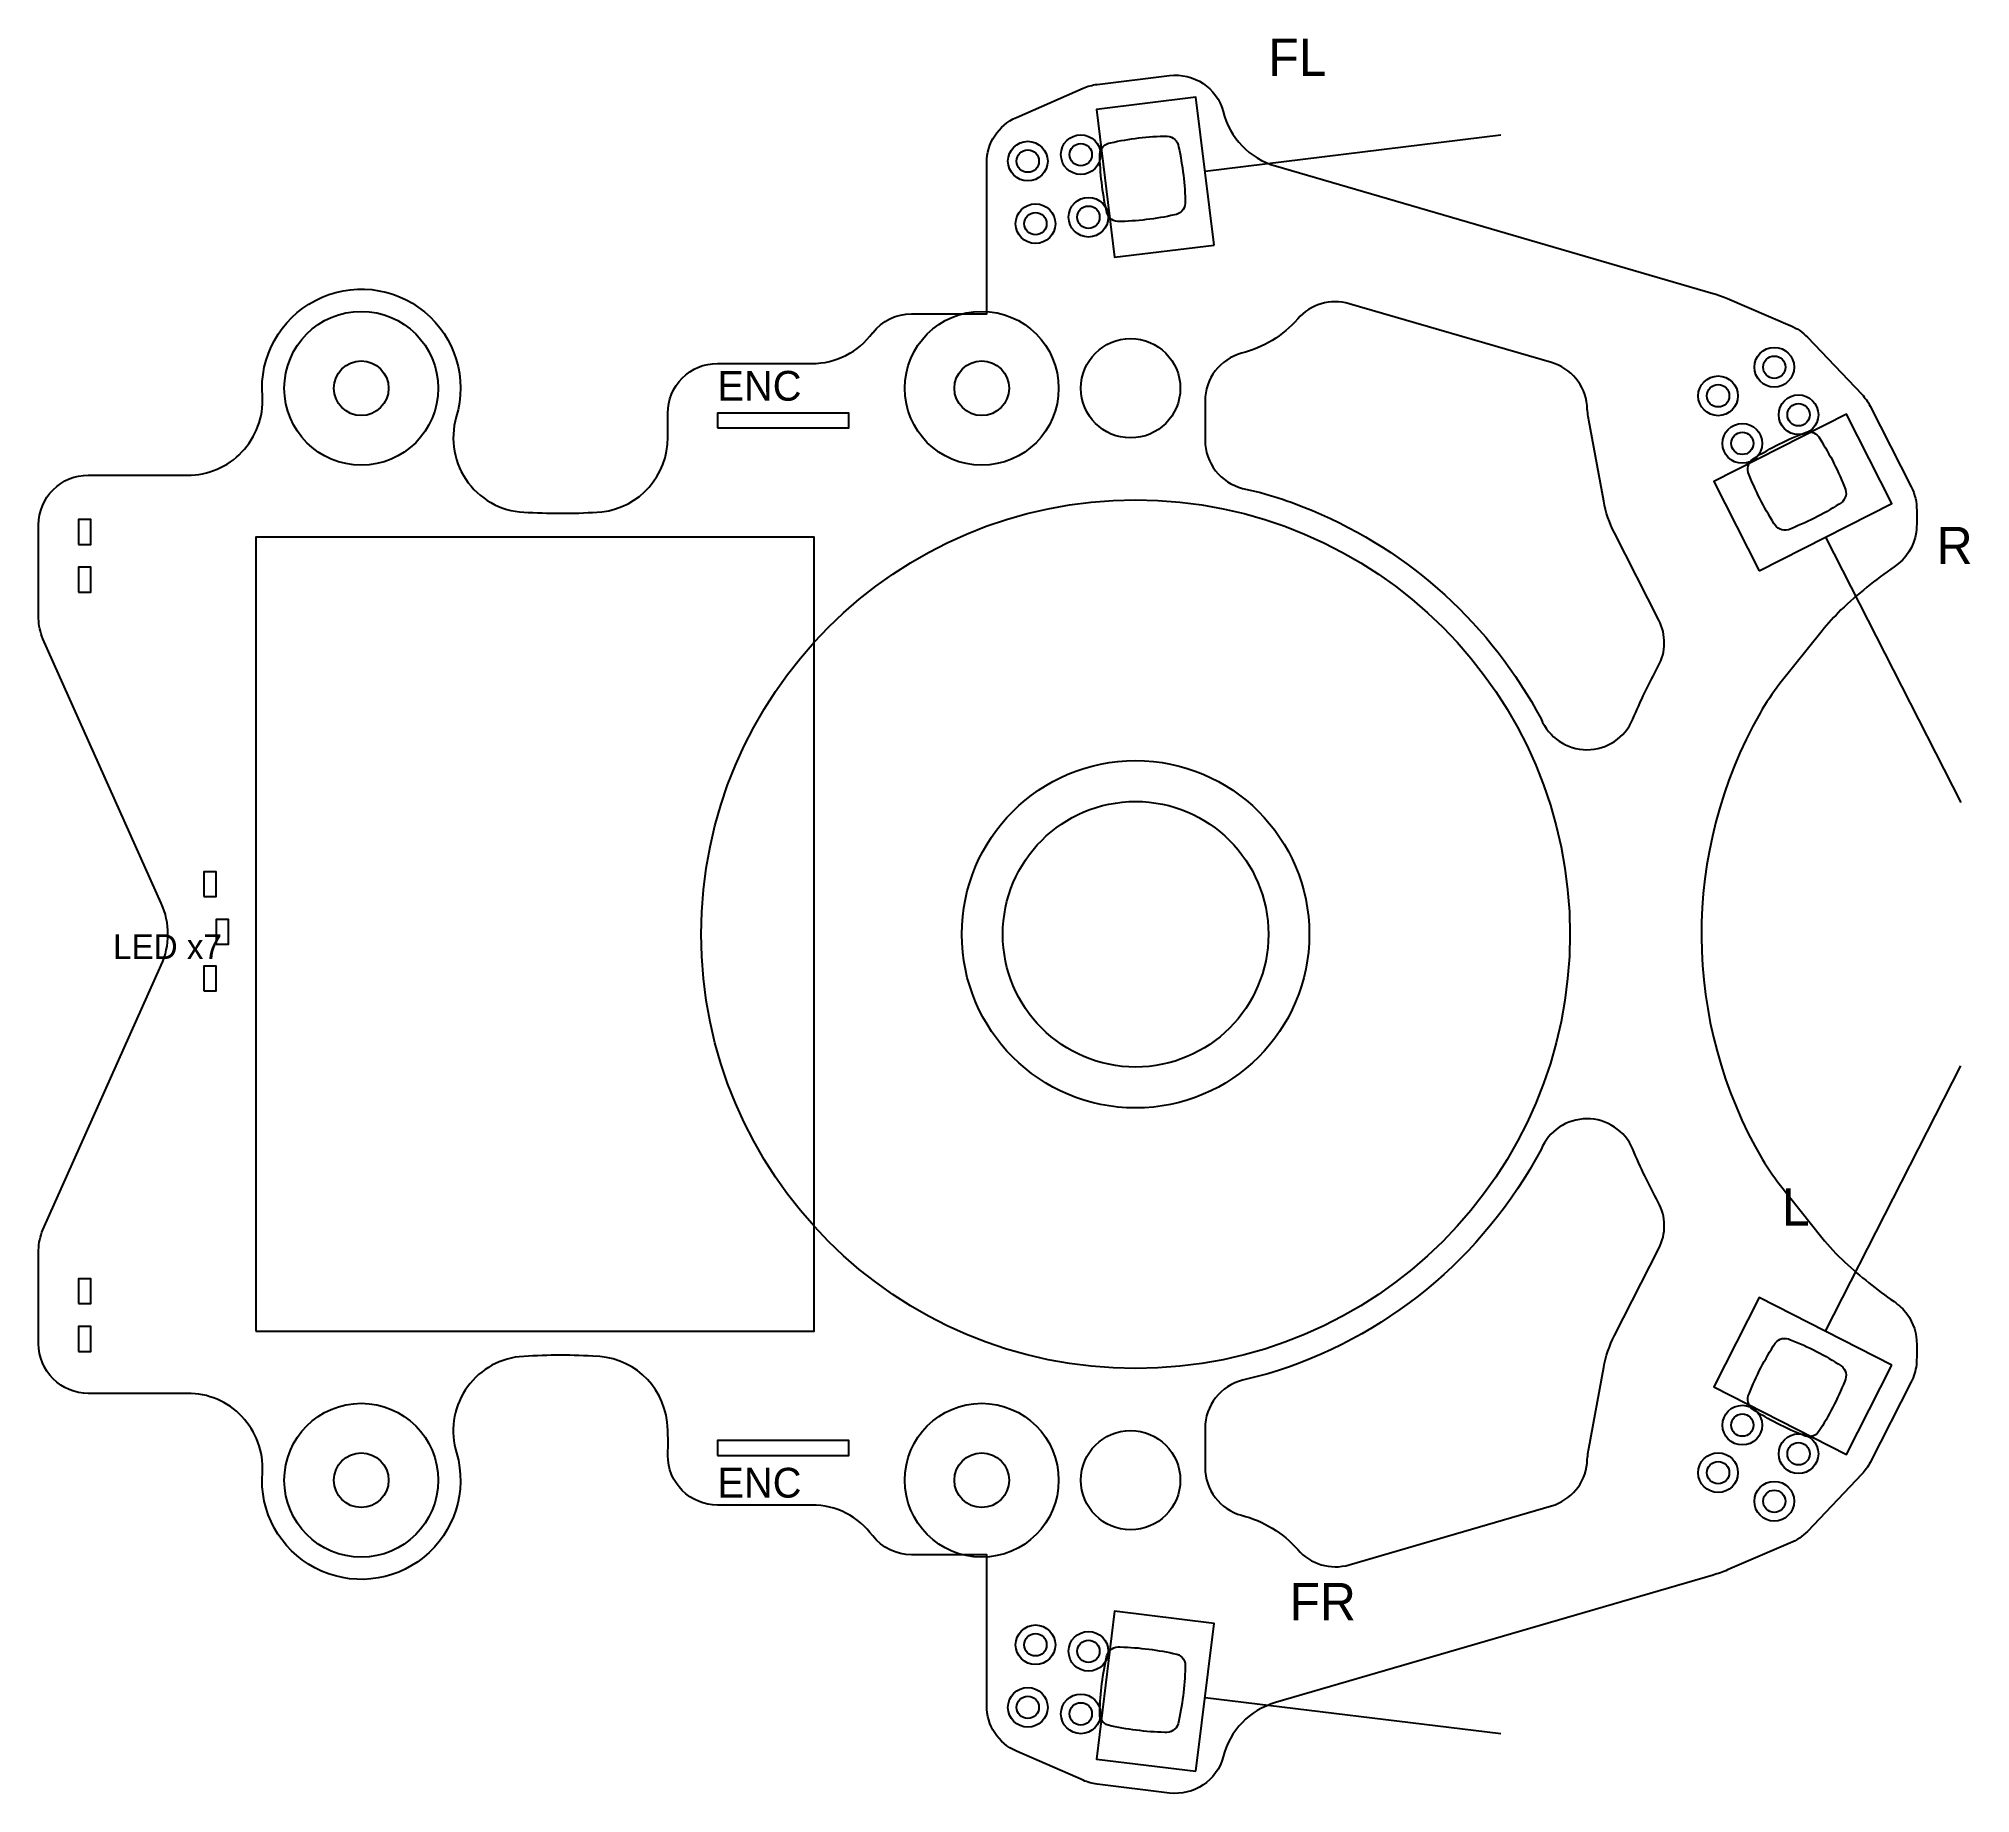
# Model space of a CAD drawing. Header units: millimetres. Extents: x -30 to 47.8, y -34.6 to 36.1.
import ezdxf

# ---------------------------------------------------------------- set-up
doc = ezdxf.new("R2010")
doc.units = ezdxf.units.MM
for name, color, linetype in [('HOLES', 1, 'Continuous'), ('OUTLINE', 7, 'Continuous'), ('REF', 8, 'Continuous')]:
    doc.layers.add(name, color=color, linetype=linetype)

msp = doc.modelspace()

# ---------------------------------------------------------------- linework, layer by layer
at = {"layer": 'HOLES'}
for centre in [(-17, 22), (8, 22), (-17, -22), (8, -22)]:
    msp.add_circle(centre, 1.1, dxfattribs=at)
at = {"layer": 'OUTLINE'}
for points in [[(19.834, 30.962), (37.47, 25.825, -0.022184), (38.054, 25.616), (40.578, 24.531), (40.588, 24.527), (40.61, 24.518, -0.101202), (41.268, 24.06), (43.462, 21.757, -0.072638), (43.796, 21.286), (45.454, 18.032, -0.123138), (45.673, 17.074, -0.04027), (45.649, 16.194, -0.21154), (44.769, 14.809, 0.038737), (42.622, 13.067, 0.020934), (41.858, 12.229), (40.159, 10.098, 0.033355), (39.361, 8.911, 0.267847), (39.459, -9.08, 0.021398), (40.132, -10.056), (41.854, -12.223, 0.033117), (42.78, -13.216, 0.035313), (44.76, -14.803, -0.079804), (45.287, -15.307, -0.160595), (45.673, -16.533, -0.028779), (45.659, -17.349, -0.089893), (45.454, -18.032), (43.796, -21.286, -0.072638), (43.462, -21.757), (41.268, -24.06, -0.103936), (40.585, -24.528), (38.053, -25.616, -0.022186), (37.469, -25.825), (19.834, -30.962, 0.270467), (17.735, -33.148, -0.37217), (15.562, -34.604), (12.648, -34.246, -0.072632), (12.09, -34.093), (9.399, -32.916, -0.298033), (8.2, -31.084), (8.2, -25), (5.173, -25, -0.228446), (3.609, -24.246, 0.241811), (1.152, -23), (-2.65, -23, -0.414214), (-4.65, -21, 0.031515), (-4.672, -19.657, 0.382854), (-7.675, -17, 0.031876), (-10.638, -17.022, 0.470839), (-13.157, -20.903, -1.198318), (-20.984, -21.672, 0.432644), (-24.004, -18.5), (-28, -18.5, -0.414214), (-30, -16.5), (-30, -12.727, -0.10551), (-29.826, -11.91), (-25.057, -1.246, 0.215929), (-25.057, 1.246), (-29.826, 11.91, -0.10551), (-30, 12.727), (-30, 16.5, -0.414214), (-28, 18.5), (-24.004, 18.5, 0.432644), (-20.984, 21.672, -1.20706), (-13.172, 20.847, 0.502727), (-10.271, 17, 0.031876), (-7.307, 17.022, 0.382854), (-4.65, 20.025), (-4.65, 21, -0.414214), (-2.65, 23), (1.152, 23, 0.241173), (3.605, 24.24), (3.606, 24.239, -0.230649), (5.173, 25), (8.2, 25), (8.2, 31.083, -0.298003), (9.399, 32.916), (12.09, 34.093, -0.07266), (12.648, 34.246), (15.562, 34.604, -0.37217), (17.735, 33.148, 0.270467)], [(15.933, 31.727, -0.049127), (16.203, 29.446, -0.357806), (15.766, 28.986, -0.049127), (13.484, 28.716, -0.357806), (13.025, 29.154, -0.049127), (12.754, 31.435, -0.357806), (13.192, 31.894, -0.049127), (15.474, 32.165, -0.357806)], [(30.959, 23.035), (22.807, 25.409, 0.2935), (20.734, 24.796, -0.153098), (18.468, 23.414, 0.337327), (17, 21.486), (17, 19.908, 0.344023), (18.514, 17.968, -0.048336), (21.324, 17.071, -0.173516), (30.537, 8.676, 0.668615), (34.237, 8.669, -0.026229), (35.26, 10.797, 0.247052), (35.285, 12.659), (33.494, 16.173, -0.071938), (33.062, 17.45), (32.463, 20.721, -0.029003), (32.39, 21.311, 0.306373)], [(39.14, 19.189, -0.049127), (41.192, 20.224, -0.357806), (41.773, 19.97, -0.049127), (42.808, 17.918, -0.357806), (42.553, 17.337, -0.049127), (40.502, 16.302, -0.357806), (39.921, 16.557, -0.049127), (38.886, 18.608, -0.357806)], [(22.807, -25.409), (30.959, -23.034, 0.306357), (32.39, -21.31, -0.028995), (32.463, -20.721), (33.062, -17.45, -0.071938), (33.494, -16.173), (35.285, -12.66, 0.247397), (35.259, -10.795), (35.259, -10.795, -0.026309), (34.234, -8.66, 0.666883), (30.537, -8.676, -0.200291), (19.523, -17.715), (18.514, -17.968, 0.344023), (17, -19.908), (17, -21.486, 0.337327), (18.468, -23.414, -0.152945), (20.734, -24.796, 0.293516)], [(41.101, -20.188, -0.049127), (39.058, -19.137, -0.357806), (38.922, -18.517, -0.049127), (39.973, -16.474, -0.357806), (40.593, -16.338, -0.049127), (42.636, -17.39, -0.357806), (42.772, -18.009, -0.049127), (41.72, -20.052, -0.357806)], [(16.201, -29.544, -0.049127), (15.912, -31.823, -0.357806), (15.376, -32.163, -0.049127), (13.096, -31.873, -0.357806), (12.757, -31.337, -0.049127), (13.046, -29.058, -0.357806), (13.582, -28.718, -0.049127), (15.861, -29.008, -0.357806)]]:
    msp.add_lwpolyline(points, format="xyb", close=True, dxfattribs=at)
msp.add_circle((14.2, 0), 7, dxfattribs=at)
at = {"layer": 'REF'}
for p, q in [((17, 30.75), (28.911, 32.212)), ((42, 16), (47.448, 5.308)), ((42, -16), (47.448, -5.308)), ((17, -30.75), (28.911, -32.212))]:
    msp.add_line(p, q, dxfattribs=at)
for points in [[(17.366, 27.772), (16.634, 33.728), (12.625, 33.235), (13.356, 27.28), (17.366, 27.772)], [(-2.65, 20.4), (2.65, 20.4), (2.65, 21), (-2.65, 21)], [(39.327, 14.638), (44.673, 17.362), (42.839, 20.962), (37.493, 18.238), (39.327, 14.638)], [(-28.4, 15.71), (-27.9, 15.71), (-27.9, 16.71), (-28.4, 16.71)], [(-21.25, -16), (1.25, -16), (1.25, 16), (-21.25, 16)], [(-28.4, 13.79), (-27.9, 13.79), (-27.9, 14.79), (-28.4, 14.79)], [(-23.35, 1.515), (-22.85, 1.515), (-22.85, 2.515), (-23.35, 2.515)], [(-22.85, -0.405), (-22.35, -0.405), (-22.35, 0.595), (-22.85, 0.595)], [(-23.35, -2.285), (-22.85, -2.285), (-22.85, -1.285), (-23.35, -1.285)], [(-28.4, -14.885), (-27.9, -14.885), (-27.9, -13.885), (-28.4, -13.885)], [(44.673, -17.362), (39.327, -14.638), (37.493, -18.238), (42.839, -20.962), (44.673, -17.362)], [(-28.4, -16.81), (-27.9, -16.81), (-27.9, -15.81), (-28.4, -15.81)], [(-2.65, -21), (2.65, -21), (2.65, -20.4), (-2.65, -20.4)], [(16.634, -33.728), (17.366, -27.772), (13.356, -27.28), (12.625, -33.235), (16.634, -33.728)]]:
    msp.add_lwpolyline(points, close=True, dxfattribs=at)
for centre, radius in [((9.858, 31.153), 0.8), ((11.992, 31.415), 0.8), ((9.858, 31.153), 0.45), ((11.992, 31.415), 0.45), ((12.301, 28.894), 0.8), ((10.167, 28.632), 0.8), ((10.167, 28.632), 0.45), ((12.301, 28.894), 0.45), ((-17, 22), 3.1), ((8, 22), 3.1), ((14, 22), 2), ((39.935, 22.849), 0.8), ((39.935, 22.849), 0.45), ((37.672, 21.696), 0.8), ((37.672, 21.696), 0.45), ((40.912, 20.934), 0.8), ((40.912, 20.934), 0.45), ((38.648, 19.78), 0.8), ((38.648, 19.78), 0.45), ((14.2, 0), 17.5), ((14.2, 0), 5.35), ((-17, -22), 3.1), ((8, -22), 3.1), ((38.648, -19.78), 0.8), ((38.648, -19.78), 0.45), ((14, -22), 2), ((40.912, -20.934), 0.8), ((37.672, -21.696), 0.8), ((40.912, -20.934), 0.45), ((37.672, -21.696), 0.45), ((39.935, -22.849), 0.8), ((39.935, -22.849), 0.45), ((10.167, -28.632), 0.8), ((10.167, -28.632), 0.45), ((12.301, -28.894), 0.8), ((12.301, -28.894), 0.45), ((9.858, -31.153), 0.8), ((9.858, -31.153), 0.45), ((11.992, -31.415), 0.8), ((11.992, -31.415), 0.45)]:
    msp.add_circle(centre, radius, dxfattribs=at)

# ---------------------------------------------------------------- texts
for s, height, p in [('FL', 1.5, (19.551, 34.59)), ('ENC', 1.2, (-2.65, 21.5)), ('R', 1.5, (46.48, 14.916)), ('LED x7', 1, (-27, -1)), ('L', 1.5, (40.243, -11.738)), ('ENC', 1.2, (-2.65, -22.7)), ('FR', 1.5, (20.404, -27.642))]:
    msp.add_text(s, height=height, dxfattribs=at).set_placement(p)

doc.saveas('drawing.dxf')
